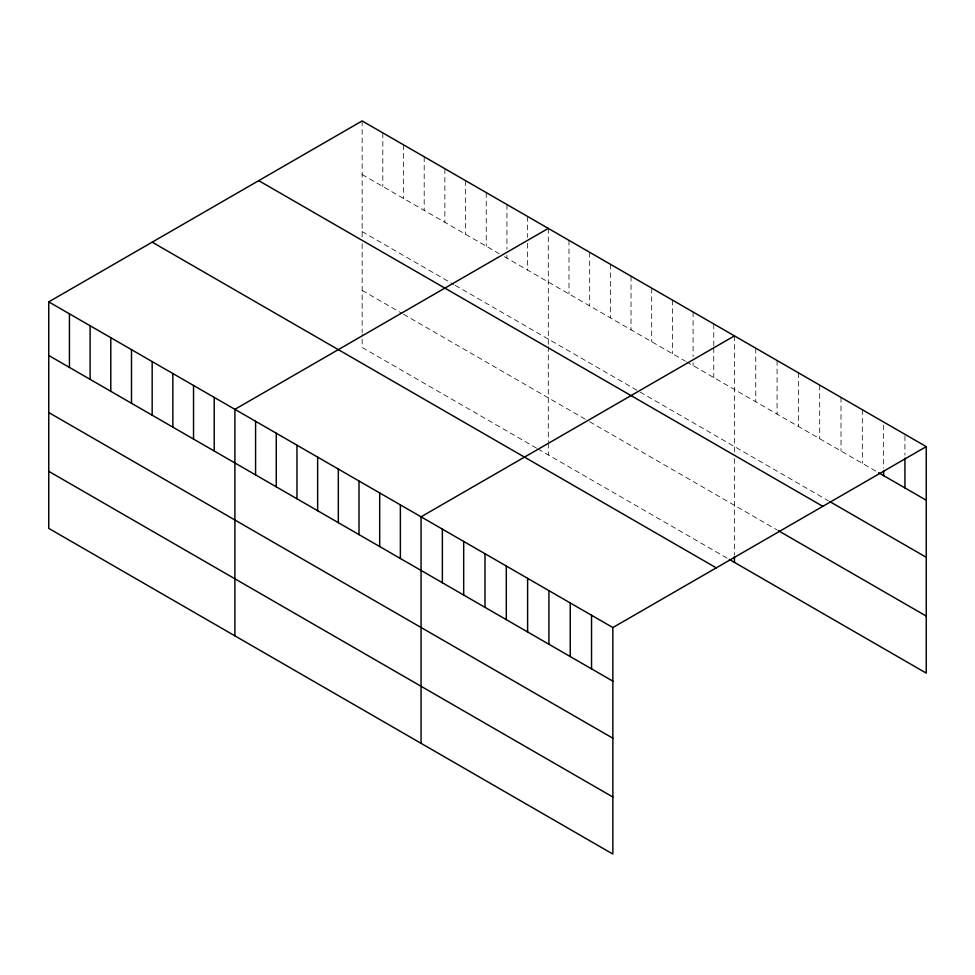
<?xml version="1.0" encoding="UTF-8"?>
<svg xmlns="http://www.w3.org/2000/svg" width="975" height="975" viewBox="0 0 975 975"><rect width="100%" height="100%" fill="white"/><g stroke="black" fill="none" stroke-linecap="round" stroke-linejoin="round"><path stroke-width="0.73" stroke-dasharray="4.88 3.66" d="M362.139 174.549L499.176 253.658M504.343 256.644L685.328 361.14M686.619 361.883L877.366 472.01M362.139 231.599L453.923 284.59M455.215 285.346L638.796 391.328M640.088 392.072L828.47 500.833M362.139 290.392L402.212 313.523M403.516 314.267L588.376 421.005M589.668 421.748L777.075 529.949M536.664 448.207L362.139 347.441L362.139 334.279M537.956 448.951L727.996 558.663M904.934 435.801L904.934 455.167M883.63 424.99L883.63 468.183M862.314 409.707L862.314 463.32M841.011 397.41L841.011 451.023M819.695 385.101L819.695 438.713M798.391 372.803L798.391 426.404M777.075 360.494L777.075 414.107M755.759 348.197L755.759 401.798M734.455 335.888L734.455 452.583M734.455 458.616L734.455 555.08M713.773 323.944L713.773 346.283M713.773 347.77L713.773 377.557M693.091 312L693.091 356.679M693.091 362.639L693.091 365.613M672.397 300.068L672.397 353.669M651.714 288.125L651.714 341.737M631.032 276.181L631.032 329.794M610.35 264.237L610.35 317.85M589.668 252.293L589.668 305.906M568.986 240.35L568.986 293.962M548.303 228.406L548.303 345.113M548.303 346.612L548.303 441.748M548.303 443.211L548.303 454.923M527.609 216.474L527.609 237.315M527.609 243.275L527.609 270.087M506.927 204.531L506.927 249.21M506.927 255.158L506.927 258.143M486.245 192.587L486.245 246.2M465.562 180.643L465.562 234.256M444.88 168.699L444.88 222.312M424.198 156.756L424.198 210.368M403.516 144.824L403.516 198.437M382.822 132.88L382.822 186.493M362.139 120.937L362.139 237.632M362.139 243.665L362.139 332.816"/><path stroke-width="1.46" d="M48.75 301.872L612.861 627.559L612.861 854.063L48.75 528.377L48.75 301.872L362.139 120.937L926.25 446.623L926.25 673.128L729.288 559.406M548.303 228.406L234.902 409.342L234.902 635.858M734.455 335.888L421.066 516.823L421.066 743.328M612.861 627.559L926.25 446.623M878.609 472.729L926.25 500.236M829.725 501.564L926.25 557.286M258.728 180.643L822.827 506.33M778.33 530.668L926.25 616.078M152.173 242.166L716.272 567.852M48.75 355.485L612.861 681.172M48.75 412.535L612.861 738.221M48.75 471.327L612.861 797.014M904.934 458.14L904.934 487.927M883.63 471.157L883.63 475.629M734.455 556.542L734.455 562.392M591.545 615.249L591.545 668.862M570.241 602.952L570.241 656.565M548.925 590.643L548.925 644.256M527.609 578.346L527.609 631.958M506.305 566.036L506.305 619.649M484.989 553.739L484.989 607.34M463.686 541.43L463.686 595.043M442.37 529.133L442.37 582.733M400.372 504.879L400.372 558.492M379.689 492.936L379.689 546.548M359.007 481.004L359.007 534.605M338.325 469.06L338.325 522.673M317.643 457.117L317.643 510.729M296.961 445.173L296.961 498.786M276.278 433.229L276.278 486.842M255.584 421.285L255.584 474.898M214.22 397.41L214.22 451.023M193.538 385.466L193.538 439.079M172.855 373.523L172.855 427.135M152.173 361.579L152.173 415.192M131.491 349.635L131.491 403.248M110.797 337.691L110.797 391.304M90.114 325.76L90.114 379.372M69.432 313.816L69.432 367.429"/></g></svg>
